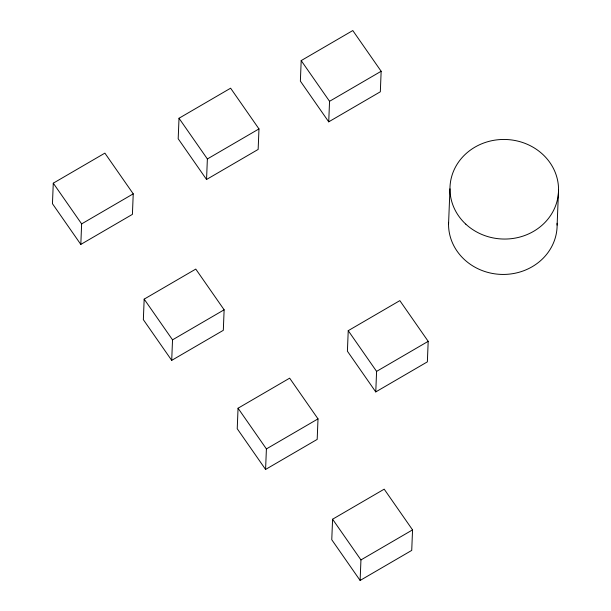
<?xml version="1.0" encoding="UTF-8"?>
<svg xmlns="http://www.w3.org/2000/svg" width="611" height="611" viewBox="0 0 611 611"><rect width="100%" height="100%" fill="white"/><g stroke="black" fill="none" stroke-linecap="round" stroke-linejoin="round"><path stroke-width="0.92" d="M53.279 183.178L52.454 203.7L80.812 244.415L132.411 214.369L133.236 193.84L104.878 153.132L53.279 183.178L81.637 223.893L80.812 244.415M144.173 299.13L143.348 319.66L171.706 360.368L223.313 330.322L224.13 309.8L195.78 269.084L144.173 299.13L172.531 339.846L171.706 360.368M179.015 118.251L178.191 138.773L206.549 179.481L258.148 149.435L258.972 128.913L230.614 88.198L179.015 118.251L207.373 158.959L206.549 179.481M238.053 408.217L237.228 428.739L265.579 469.447L317.185 439.401L318.01 418.879L289.652 378.163L238.053 408.217L266.404 448.925L265.579 469.447M301.192 60.596L300.375 81.118L328.726 121.833L380.332 91.787L381.149 71.266L352.799 30.55L301.192 60.596L329.55 101.311L328.726 121.833M332.59 519.213L331.765 539.734L360.123 580.45L411.73 550.404L412.547 529.882L384.197 489.167L332.59 519.213L360.948 559.928L360.123 580.45M348.232 330.673L347.407 351.195L375.765 391.911L427.364 361.857L428.189 341.335L399.838 300.627L348.232 330.673L376.59 371.389L375.765 391.911M448.55 224.191L449.971 188.807M557.125 225.085L558.546 189.7M81.637 223.893L133.236 193.84M207.373 158.959L258.972 128.913M329.55 101.311L381.149 71.266M172.531 339.846L224.13 309.8M376.59 371.389L428.189 341.335M266.404 448.925L318.01 418.879M360.948 559.928L412.547 529.882M557.095 223.236A54.295 49.789 2.3 0 1 502.723 274.438A54.295 49.789 2.3 0 1 448.589 222.343M465.796 224.153A54.295 49.789 2.3 0 0 556.667 202.577A54.295 49.789 2.3 0 0 490.312 141.034A54.295 49.789 2.3 0 0 465.796 224.153"/></g></svg>
